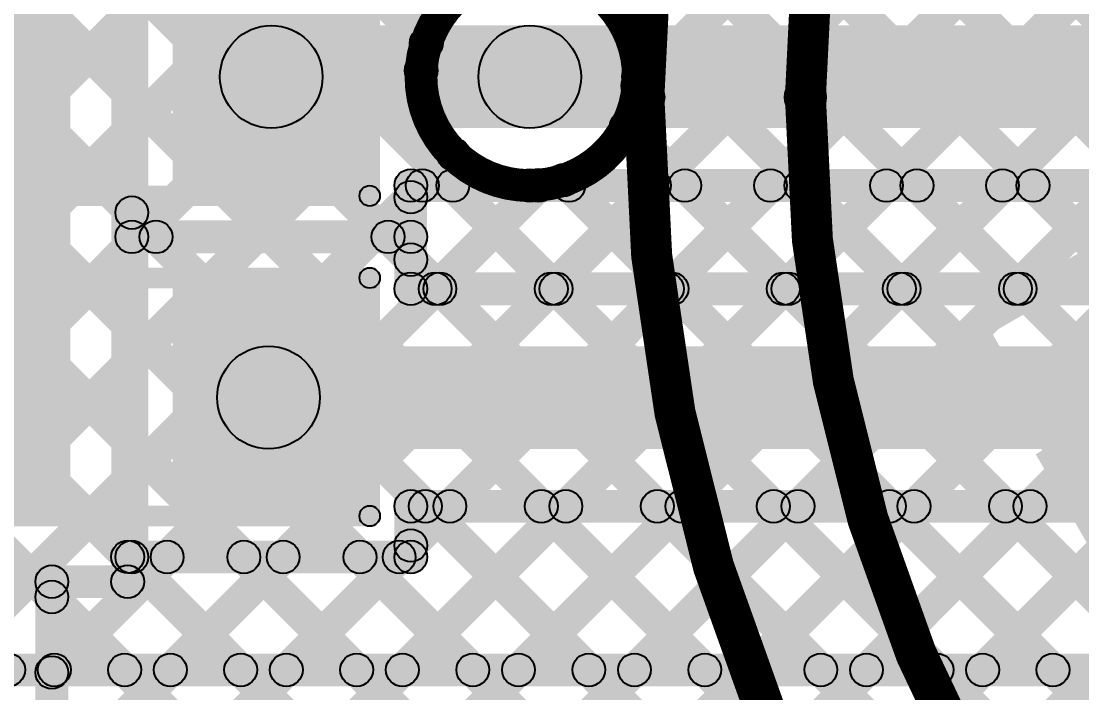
# Model space of a CAD drawing. Header units: millimetres. Extents: x 0 to 5.55, y 0 to 1.02.
# Drawn here: x 2.157 to 2.4156, y 0.3549 to 0.5185 of the extents above; entities that cross this region are included whole.
import ezdxf

# ---------------------------------------------------------------- set-up
doc = ezdxf.new("R2010")
doc.units = ezdxf.units.MM
doc.header["$MEASUREMENT"] = 0
for name, color, linetype in [('BottomLayer', 5, 'Continuous'), ('BottomOverlay', 54, 'Continuous'), ('BottomPaste', 16, 'Continuous'), ('BottomSolder', 6, 'Continuous'), ('TopLayer', 1, 'Continuous'), ('TopOverlay', 2, 'Continuous'), ('ViaHoleLayer', 16, 'Continuous')]:
    doc.layers.add(name, color=color, linetype=linetype)

# ---------------------------------------------------------------- blocks, each defined once
blk = doc.blocks.new('RES_0805_B_18')
at = {"layer": 'BottomLayer'}
for points in [[(-0.06, 0.025), (-0.02, 0.025), (-0.02, -0.025), (-0.06, -0.025)], [(0.02, 0.025), (0.06, 0.025), (0.06, -0.025), (0.02, -0.025)]]:
    blk.add_hatch(color=5, dxfattribs=at).paths.add_polyline_path(points)
at = {"layer": 'BottomOverlay'}
h = blk.add_hatch(color=54, dxfattribs=at)
edge = h.paths.add_edge_path()
edge.add_arc((-0.064, 0.029), 0.0025, 0, 360)
h = blk.add_hatch(color=54, dxfattribs=at)
edge = h.paths.add_edge_path()
edge.add_arc((-0.064, 0.029), 0.0025, 0, 360)
for points in [[(0.064, 0.0315), (0.064, 0.0265), (-0.064, 0.0265), (-0.064, 0.0315)], [(-0.0665, 0.029), (-0.0615, 0.029), (-0.0615, -0.029), (-0.0665, -0.029)], [(0.0615, 0.029), (0.0665, 0.029), (0.0665, -0.029), (0.0615, -0.029)], [(0.064, -0.0265), (0.064, -0.0315), (-0.064, -0.0315), (-0.064, -0.0265)]]:
    blk.add_hatch(color=54, dxfattribs=at).paths.add_polyline_path(points)
h = blk.add_hatch(color=54, dxfattribs=at)
edge = h.paths.add_edge_path()
edge.add_arc((0.064, 0.029), 0.0025, 0, 360)
h = blk.add_hatch(color=54, dxfattribs=at)
edge = h.paths.add_edge_path()
edge.add_arc((0.064, 0.029), 0.0025, 0, 360)
h = blk.add_hatch(color=54, dxfattribs=at)
edge = h.paths.add_edge_path()
edge.add_arc((-0.064, -0.029), 0.0025, 0, 360)
h = blk.add_hatch(color=54, dxfattribs=at)
edge = h.paths.add_edge_path()
edge.add_arc((-0.064, -0.029), 0.0025, 0, 360)
h = blk.add_hatch(color=54, dxfattribs=at)
edge = h.paths.add_edge_path()
edge.add_arc((0.064, -0.029), 0.0025, 0, 360)
h = blk.add_hatch(color=54, dxfattribs=at)
edge = h.paths.add_edge_path()
edge.add_arc((0.064, -0.029), 0.0025, 0, 360)
at = {"layer": 'BottomPaste'}
for points in [[(-0.06, 0.025), (-0.02, 0.025), (-0.02, -0.025), (-0.06, -0.025)], [(0.02, 0.025), (0.06, 0.025), (0.06, -0.025), (0.02, -0.025)]]:
    blk.add_hatch(color=16, dxfattribs=at).paths.add_polyline_path(points)
at = {"layer": 'BottomSolder'}
for points in [[(-0.064, 0.029), (-0.016, 0.029), (-0.016, -0.029), (-0.064, -0.029)], [(0.016, 0.029), (0.064, 0.029), (0.064, -0.029), (0.016, -0.029)]]:
    blk.add_hatch(color=6, dxfattribs=at).paths.add_polyline_path(points)
at = {"layer": 'BottomOverlay'}
for centre in [(-0.064, 0.029), (-0.064, 0.029), (0.064, 0.029), (0.064, 0.029), (-0.064, -0.029), (-0.064, -0.029), (0.064, -0.029), (0.064, -0.029)]:
    blk.add_circle(centre, 0.0025, dxfattribs=at)
blk = doc.blocks.new('RES_0805_B_20')
at = {"layer": 'BottomLayer'}
for points in [[(-0.06, 0.025), (-0.02, 0.025), (-0.02, -0.025), (-0.06, -0.025)], [(0.02, 0.025), (0.06, 0.025), (0.06, -0.025), (0.02, -0.025)]]:
    blk.add_hatch(color=5, dxfattribs=at).paths.add_polyline_path(points)
at = {"layer": 'BottomOverlay'}
h = blk.add_hatch(color=54, dxfattribs=at)
edge = h.paths.add_edge_path()
edge.add_arc((-0.064, 0.029), 0.0025, 0, 360)
h = blk.add_hatch(color=54, dxfattribs=at)
edge = h.paths.add_edge_path()
edge.add_arc((-0.064, 0.029), 0.0025, 0, 360)
for points in [[(0.064, 0.0315), (0.064, 0.0265), (-0.064, 0.0265), (-0.064, 0.0315)], [(-0.0665, 0.029), (-0.0615, 0.029), (-0.0615, -0.029), (-0.0665, -0.029)], [(0.0615, 0.029), (0.0665, 0.029), (0.0665, -0.029), (0.0615, -0.029)], [(0.064, -0.0265), (0.064, -0.0315), (-0.064, -0.0315), (-0.064, -0.0265)]]:
    blk.add_hatch(color=54, dxfattribs=at).paths.add_polyline_path(points)
h = blk.add_hatch(color=54, dxfattribs=at)
edge = h.paths.add_edge_path()
edge.add_arc((0.064, 0.029), 0.0025, 0, 360)
h = blk.add_hatch(color=54, dxfattribs=at)
edge = h.paths.add_edge_path()
edge.add_arc((0.064, 0.029), 0.0025, 0, 360)
h = blk.add_hatch(color=54, dxfattribs=at)
edge = h.paths.add_edge_path()
edge.add_arc((-0.064, -0.029), 0.0025, 0, 360)
h = blk.add_hatch(color=54, dxfattribs=at)
edge = h.paths.add_edge_path()
edge.add_arc((-0.064, -0.029), 0.0025, 0, 360)
h = blk.add_hatch(color=54, dxfattribs=at)
edge = h.paths.add_edge_path()
edge.add_arc((0.064, -0.029), 0.0025, 0, 360)
h = blk.add_hatch(color=54, dxfattribs=at)
edge = h.paths.add_edge_path()
edge.add_arc((0.064, -0.029), 0.0025, 0, 360)
at = {"layer": 'BottomPaste'}
for points in [[(-0.06, 0.025), (-0.02, 0.025), (-0.02, -0.025), (-0.06, -0.025)], [(0.02, 0.025), (0.06, 0.025), (0.06, -0.025), (0.02, -0.025)]]:
    blk.add_hatch(color=16, dxfattribs=at).paths.add_polyline_path(points)
at = {"layer": 'BottomSolder'}
for points in [[(-0.064, 0.029), (-0.016, 0.029), (-0.016, -0.029), (-0.064, -0.029)], [(0.016, 0.029), (0.064, 0.029), (0.064, -0.029), (0.016, -0.029)]]:
    blk.add_hatch(color=6, dxfattribs=at).paths.add_polyline_path(points)
at = {"layer": 'BottomOverlay'}
for centre in [(-0.064, 0.029), (-0.064, 0.029), (0.064, 0.029), (0.064, 0.029), (-0.064, -0.029), (-0.064, -0.029), (0.064, -0.029), (0.064, -0.029)]:
    blk.add_circle(centre, 0.0025, dxfattribs=at)

msp = doc.modelspace()

# ---------------------------------------------------------------- hatches: boundary and pattern name
at = {"layer": 'BottomLayer'}
for points in [[(2.28908, 0.45053), (2.28342, 0.45619), (2.54557, 0.71833), (2.55122, 0.71267)], [(2.31024, 0.49997), (2.30458, 0.50563), (2.51728, 0.71833), (2.52294, 0.71267)], [(2.31737, 0.45053), (2.31171, 0.45619), (2.57385, 0.71833), (2.57951, 0.71267)], [(2.34565, 0.45053), (2.33999, 0.45619), (2.60214, 0.71833), (2.60779, 0.71267)], [(2.37393, 0.45053), (2.36828, 0.45619), (2.63042, 0.71833), (2.63608, 0.71267)], [(2.40222, 0.45053), (2.39656, 0.45619), (2.6587, 0.71833), (2.66436, 0.71267)], [(2.187, 0.382), (2.179, 0.382), (2.179, 0.71), (2.187, 0.71)], [(2.112, 0.396), (2.169, 0.396), (2.169, 0.696), (2.112, 0.696)], [(2.29293, 0.64016), (2.29859, 0.64582), (2.48822, 0.45619), (2.48256, 0.45053)], [(2.26913, 0.63567), (2.27479, 0.64133), (2.45993, 0.45619), (2.45428, 0.45053)], [(2.30365, 0.57287), (2.3093, 0.57853), (2.43165, 0.45619), (2.42599, 0.45053)], [(2.29116, 0.55707), (2.29682, 0.56273), (2.40336, 0.45619), (2.39771, 0.45053)], [(2.26628, 0.55367), (2.27194, 0.55933), (2.37508, 0.45619), (2.36942, 0.45053)], [(2.188, 0.466), (2.18, 0.466), (2.18, 0.544), (2.188, 0.544)], [(2.218, 0.4925), (2.218, 0.5175), (2.281, 0.5175), (2.281, 0.4925)], [(2.3017, 0.48997), (2.30735, 0.49563), (2.3468, 0.45619), (2.34114, 0.45053)], [(2.25483, 0.47285), (2.24917, 0.4785), (2.252, 0.48133), (2.25765, 0.47567)], [(2.252, 0.4745), (2.252, 0.4825), (2.281, 0.4825), (2.281, 0.4745)], [(2.2608, 0.45053), (2.25514, 0.45619), (2.28037, 0.48142), (2.28603, 0.47576)], [(2.25943, 0.47567), (2.26508, 0.48133), (2.29023, 0.45619), (2.28457, 0.45053)], [(2.2864, 0.47698), (2.29206, 0.48264), (2.31851, 0.45619), (2.31285, 0.45053)], [(2.256, 0.466), (2.248, 0.466), (2.248, 0.4785), (2.256, 0.4785)], [(2.18117, 0.46907), (2.18683, 0.47473), (2.19273, 0.46883), (2.18707, 0.46317)], [(2.184, 0.462), (2.184, 0.47), (2.252, 0.47), (2.252, 0.462)], [(2.184, 0.462), (2.184, 0.47), (2.252, 0.47), (2.252, 0.462)], [(2.24364, 0.46317), (2.2493, 0.46883), (2.25483, 0.4633), (2.24917, 0.45764)], [(2.188, 0.388), (2.18, 0.388), (2.18, 0.466), (2.188, 0.466)], [(2.256, 0.45336), (2.248, 0.45336), (2.248, 0.466), (2.256, 0.466)], [(2.24917, 0.45764), (2.25483, 0.4633), (2.26194, 0.45619), (2.25629, 0.45053)], [(2.252, 0.44936), (2.252, 0.45736), (2.84388, 0.45736), (2.84388, 0.44936)], [(2.21734, 0.41436), (2.21734, 0.43936), (2.85486, 0.43936), (2.85486, 0.41436)], [(2.252, 0.39636), (2.252, 0.40436), (2.85486, 0.40436), (2.85486, 0.39636)], [(2.01858, 0.0386), (2.01292, 0.04426), (2.37185, 0.40319), (2.3775, 0.39753)], [(2.04686, 0.0386), (2.0412, 0.04426), (2.40013, 0.40319), (2.40579, 0.39753)], [(2.07515, 0.0386), (2.06949, 0.04426), (2.42841, 0.40319), (2.43407, 0.39753)], [(2.10343, 0.0386), (2.09777, 0.04426), (2.4567, 0.40319), (2.46236, 0.39753)], [(2.164, 0.21231), (2.15834, 0.21796), (2.34356, 0.40319), (2.34922, 0.39753)], [(2.16733, 0.27221), (2.16167, 0.27786), (2.28699, 0.40319), (2.29265, 0.39753)], [(2.16733, 0.24392), (2.16167, 0.24958), (2.31528, 0.40319), (2.32093, 0.39753)], [(2.25483, 0.38799), (2.24917, 0.39365), (2.25871, 0.40319), (2.26437, 0.39753)], [(2.25272, 0.39753), (2.25837, 0.40319), (2.6173, 0.04426), (2.61164, 0.0386)], [(2.281, 0.39753), (2.28666, 0.40319), (2.64558, 0.04426), (2.63993, 0.0386)], [(2.30929, 0.39753), (2.31494, 0.40319), (2.67387, 0.04426), (2.66821, 0.0386)], [(2.33757, 0.39753), (2.34323, 0.40319), (2.70215, 0.04426), (2.6965, 0.0386)], [(2.36585, 0.39753), (2.37151, 0.40319), (2.73044, 0.04426), (2.72478, 0.0386)], [(2.39414, 0.39753), (2.3998, 0.40319), (2.75872, 0.04426), (2.75306, 0.0386)], [(2.256, 0.388), (2.248, 0.388), (2.248, 0.40036), (2.256, 0.40036)], [(2.25201, 0.38517), (2.24635, 0.39083), (2.24917, 0.39365), (2.25483, 0.38799)], [(2.16733, 0.32878), (2.16167, 0.33443), (2.21807, 0.39083), (2.22372, 0.38517)], [(2.16733, 0.30049), (2.16167, 0.30615), (2.24635, 0.39083), (2.25201, 0.38517)], [(2.16733, 0.35706), (2.16167, 0.36272), (2.18978, 0.39083), (2.19544, 0.38517)], [(2.18017, 0.38522), (2.18583, 0.39088), (2.41547, 0.16124), (2.40981, 0.15558)], [(2.184, 0.384), (2.184, 0.392), (2.252, 0.392), (2.252, 0.384)], [(2.20851, 0.38517), (2.21416, 0.39083), (2.43613, 0.16886), (2.43047, 0.16321)], [(2.23679, 0.38517), (2.24245, 0.39083), (2.47149, 0.16179), (2.46583, 0.15613)], [(2.1645, 0.378), (2.1645, 0.386), (2.183, 0.386), (2.183, 0.378)], [(2.1685, 0.228), (2.1605, 0.228), (2.1605, 0.382), (2.1685, 0.382)], [(2.16167, 0.37544), (2.16733, 0.38109), (2.40074, 0.14769), (2.39508, 0.14203)]]:
    msp.add_hatch(color=5, dxfattribs=at).paths.add_polyline_path(points)
h = msp.add_hatch(color=5, dxfattribs=at)
edge = h.paths.add_edge_path()
edge.add_arc((2.218, 0.505), 0.0125, 0, 360)
h = msp.add_hatch(color=5, dxfattribs=at)
edge = h.paths.add_edge_path()
edge.add_arc((2.281, 0.505), 0.0125, 0, 360)
h = msp.add_hatch(color=5, dxfattribs=at)
edge = h.paths.add_edge_path()
edge.add_arc((2.281, 0.505), 0.01181, 0, 360)
h = msp.add_hatch(color=5, dxfattribs=at)
edge = h.paths.add_edge_path()
edge.add_arc((2.30741, 0.5028), 0.004, 0, 360)
h = msp.add_hatch(color=5, dxfattribs=at)
edge = h.paths.add_edge_path()
edge.add_arc((2.3075, 0.505), 0.004, 0, 360)
h = msp.add_hatch(color=5, dxfattribs=at)
edge = h.paths.add_edge_path()
edge.add_arc((2.3075, 0.505), 0.004, 0, 360)
h = msp.add_hatch(color=5, dxfattribs=at)
edge = h.paths.add_edge_path()
edge.add_arc((2.30452, 0.4928), 0.004, 0, 360)
h = msp.add_hatch(color=5, dxfattribs=at)
edge = h.paths.add_edge_path()
edge.add_arc((2.28923, 0.47981), 0.004, 0, 360)
h = msp.add_hatch(color=5, dxfattribs=at)
edge = h.paths.add_edge_path()
edge.add_arc((2.252, 0.4785), 0.004, 0, 360)
h = msp.add_hatch(color=5, dxfattribs=at)
edge = h.paths.add_edge_path()
edge.add_arc((2.252, 0.4785), 0.004, 0, 360)
h = msp.add_hatch(color=5, dxfattribs=at)
edge = h.paths.add_edge_path()
edge.add_arc((2.25483, 0.4785), 0.004, 0, 360)
h = msp.add_hatch(color=5, dxfattribs=at)
edge = h.paths.add_edge_path()
edge.add_arc((2.26226, 0.4785), 0.004, 0, 360)
h = msp.add_hatch(color=5, dxfattribs=at)
edge = h.paths.add_edge_path()
edge.add_arc((2.281, 0.4785), 0.004, 0, 360)
h = msp.add_hatch(color=5, dxfattribs=at)
edge = h.paths.add_edge_path()
edge.add_arc((2.281, 0.4785), 0.004, 0, 360)
h = msp.add_hatch(color=5, dxfattribs=at)
edge = h.paths.add_edge_path()
edge.add_arc((2.2832, 0.47859), 0.004, 0, 360)
h = msp.add_hatch(color=5, dxfattribs=at)
edge = h.paths.add_edge_path()
edge.add_arc((2.252, 0.47567), 0.004, 0, 360)
h = msp.add_hatch(color=5, dxfattribs=at)
edge = h.paths.add_edge_path()
edge.add_arc((2.184, 0.4719), 0.004, 0, 360)
h = msp.add_hatch(color=5, dxfattribs=at)
edge = h.paths.add_edge_path()
edge.add_arc((2.184, 0.466), 0.004, 0, 360)
h = msp.add_hatch(color=5, dxfattribs=at)
edge = h.paths.add_edge_path()
edge.add_arc((2.184, 0.466), 0.004, 0, 360)
h = msp.add_hatch(color=5, dxfattribs=at)
edge = h.paths.add_edge_path()
edge.add_arc((2.184, 0.466), 0.004, 0, 360)
h = msp.add_hatch(color=5, dxfattribs=at)
edge = h.paths.add_edge_path()
edge.add_arc((2.184, 0.466), 0.004, 0, 360)
h = msp.add_hatch(color=5, dxfattribs=at)
edge = h.paths.add_edge_path()
edge.add_arc((2.1899, 0.466), 0.004, 0, 360)
h = msp.add_hatch(color=5, dxfattribs=at)
edge = h.paths.add_edge_path()
edge.add_arc((2.24647, 0.466), 0.004, 0, 360)
h = msp.add_hatch(color=5, dxfattribs=at)
edge = h.paths.add_edge_path()
edge.add_arc((2.252, 0.466), 0.004, 0, 360)
h = msp.add_hatch(color=5, dxfattribs=at)
edge = h.paths.add_edge_path()
edge.add_arc((2.252, 0.466), 0.004, 0, 360)
h = msp.add_hatch(color=5, dxfattribs=at)
edge = h.paths.add_edge_path()
edge.add_arc((2.252, 0.466), 0.004, 0, 360)
h = msp.add_hatch(color=5, dxfattribs=at)
edge = h.paths.add_edge_path()
edge.add_arc((2.252, 0.466), 0.004, 0, 360)
h = msp.add_hatch(color=5, dxfattribs=at)
edge = h.paths.add_edge_path()
edge.add_arc((2.252, 0.46047), 0.004, 0, 360)
h = msp.add_hatch(color=5, dxfattribs=at)
edge = h.paths.add_edge_path()
edge.add_arc((2.252, 0.46047), 0.004, 0, 360)
h = msp.add_hatch(color=5, dxfattribs=at)
edge = h.paths.add_edge_path()
edge.add_arc((2.252, 0.45336), 0.004, 0, 360)
h = msp.add_hatch(color=5, dxfattribs=at)
edge = h.paths.add_edge_path()
edge.add_arc((2.252, 0.45336), 0.004, 0, 360)
h = msp.add_hatch(color=5, dxfattribs=at)
edge = h.paths.add_edge_path()
edge.add_arc((2.25797, 0.45336), 0.004, 0, 360)
h = msp.add_hatch(color=5, dxfattribs=at)
edge = h.paths.add_edge_path()
edge.add_arc((2.25911, 0.45336), 0.004, 0, 360)
h = msp.add_hatch(color=5, dxfattribs=at)
edge = h.paths.add_edge_path()
edge.add_arc((2.28625, 0.45336), 0.004, 0, 360)
h = msp.add_hatch(color=5, dxfattribs=at)
edge = h.paths.add_edge_path()
edge.add_arc((2.2874, 0.45336), 0.004, 0, 360)
h = msp.add_hatch(color=5, dxfattribs=at)
edge = h.paths.add_edge_path()
edge.add_arc((2.31454, 0.45336), 0.004, 0, 360)
h = msp.add_hatch(color=5, dxfattribs=at)
edge = h.paths.add_edge_path()
edge.add_arc((2.31568, 0.45336), 0.004, 0, 360)
h = msp.add_hatch(color=5, dxfattribs=at)
edge = h.paths.add_edge_path()
edge.add_arc((2.34282, 0.45336), 0.004, 0, 360)
h = msp.add_hatch(color=5, dxfattribs=at)
edge = h.paths.add_edge_path()
edge.add_arc((2.34397, 0.45336), 0.004, 0, 360)
h = msp.add_hatch(color=5, dxfattribs=at)
edge = h.paths.add_edge_path()
edge.add_arc((2.37111, 0.45336), 0.004, 0, 360)
h = msp.add_hatch(color=5, dxfattribs=at)
edge = h.paths.add_edge_path()
edge.add_arc((2.37225, 0.45336), 0.004, 0, 360)
h = msp.add_hatch(color=5, dxfattribs=at)
edge = h.paths.add_edge_path()
edge.add_arc((2.39939, 0.45336), 0.004, 0, 360)
h = msp.add_hatch(color=5, dxfattribs=at)
edge = h.paths.add_edge_path()
edge.add_arc((2.40054, 0.45336), 0.004, 0, 360)
h = msp.add_hatch(color=5, dxfattribs=at)
edge = h.paths.add_edge_path()
edge.add_arc((2.21734, 0.42686), 0.0125, 0, 360)
h = msp.add_hatch(color=5, dxfattribs=at)
edge = h.paths.add_edge_path()
edge.add_arc((2.252, 0.40036), 0.004, 0, 360)
h = msp.add_hatch(color=5, dxfattribs=at)
edge = h.paths.add_edge_path()
edge.add_arc((2.252, 0.40036), 0.004, 0, 360)
h = msp.add_hatch(color=5, dxfattribs=at)
edge = h.paths.add_edge_path()
edge.add_arc((2.25555, 0.40036), 0.004, 0, 360)
h = msp.add_hatch(color=5, dxfattribs=at)
edge = h.paths.add_edge_path()
edge.add_arc((2.26154, 0.40036), 0.004, 0, 360)
h = msp.add_hatch(color=5, dxfattribs=at)
edge = h.paths.add_edge_path()
edge.add_arc((2.28383, 0.40036), 0.004, 0, 360)
h = msp.add_hatch(color=5, dxfattribs=at)
edge = h.paths.add_edge_path()
edge.add_arc((2.28982, 0.40036), 0.004, 0, 360)
h = msp.add_hatch(color=5, dxfattribs=at)
edge = h.paths.add_edge_path()
edge.add_arc((2.31211, 0.40036), 0.004, 0, 360)
h = msp.add_hatch(color=5, dxfattribs=at)
edge = h.paths.add_edge_path()
edge.add_arc((2.31811, 0.40036), 0.004, 0, 360)
h = msp.add_hatch(color=5, dxfattribs=at)
edge = h.paths.add_edge_path()
edge.add_arc((2.3404, 0.40036), 0.004, 0, 360)
h = msp.add_hatch(color=5, dxfattribs=at)
edge = h.paths.add_edge_path()
edge.add_arc((2.34639, 0.40036), 0.004, 0, 360)
h = msp.add_hatch(color=5, dxfattribs=at)
edge = h.paths.add_edge_path()
edge.add_arc((2.36868, 0.40036), 0.004, 0, 360)
h = msp.add_hatch(color=5, dxfattribs=at)
edge = h.paths.add_edge_path()
edge.add_arc((2.37467, 0.40036), 0.004, 0, 360)
h = msp.add_hatch(color=5, dxfattribs=at)
edge = h.paths.add_edge_path()
edge.add_arc((2.39697, 0.40036), 0.004, 0, 360)
h = msp.add_hatch(color=5, dxfattribs=at)
edge = h.paths.add_edge_path()
edge.add_arc((2.40296, 0.40036), 0.004, 0, 360)
h = msp.add_hatch(color=5, dxfattribs=at)
edge = h.paths.add_edge_path()
edge.add_arc((2.252, 0.39082), 0.004, 0, 360)
h = msp.add_hatch(color=5, dxfattribs=at)
edge = h.paths.add_edge_path()
edge.add_arc((2.252, 0.39082), 0.004, 0, 360)
h = msp.add_hatch(color=5, dxfattribs=at)
edge = h.paths.add_edge_path()
edge.add_arc((2.183, 0.38805), 0.004, 0, 360)
h = msp.add_hatch(color=5, dxfattribs=at)
edge = h.paths.add_edge_path()
edge.add_arc((2.184, 0.388), 0.004, 0, 360)
h = msp.add_hatch(color=5, dxfattribs=at)
edge = h.paths.add_edge_path()
edge.add_arc((2.184, 0.388), 0.004, 0, 360)
h = msp.add_hatch(color=5, dxfattribs=at)
edge = h.paths.add_edge_path()
edge.add_arc((2.19261, 0.388), 0.004, 0, 360)
h = msp.add_hatch(color=5, dxfattribs=at)
edge = h.paths.add_edge_path()
edge.add_arc((2.21133, 0.388), 0.004, 0, 360)
h = msp.add_hatch(color=5, dxfattribs=at)
edge = h.paths.add_edge_path()
edge.add_arc((2.2209, 0.388), 0.004, 0, 360)
h = msp.add_hatch(color=5, dxfattribs=at)
edge = h.paths.add_edge_path()
edge.add_arc((2.23962, 0.388), 0.004, 0, 360)
h = msp.add_hatch(color=5, dxfattribs=at)
edge = h.paths.add_edge_path()
edge.add_arc((2.24918, 0.388), 0.004, 0, 360)
h = msp.add_hatch(color=5, dxfattribs=at)
edge = h.paths.add_edge_path()
edge.add_arc((2.24918, 0.388), 0.004, 0, 360)
h = msp.add_hatch(color=5, dxfattribs=at)
edge = h.paths.add_edge_path()
edge.add_arc((2.252, 0.388), 0.004, 0, 360)
h = msp.add_hatch(color=5, dxfattribs=at)
edge = h.paths.add_edge_path()
edge.add_arc((2.252, 0.388), 0.004, 0, 360)
h = msp.add_hatch(color=5, dxfattribs=at)
edge = h.paths.add_edge_path()
edge.add_arc((2.1645, 0.382), 0.004, 0, 360)
h = msp.add_hatch(color=5, dxfattribs=at)
edge = h.paths.add_edge_path()
edge.add_arc((2.1645, 0.382), 0.004, 0, 360)
h = msp.add_hatch(color=5, dxfattribs=at)
edge = h.paths.add_edge_path()
edge.add_arc((2.183, 0.382), 0.004, 0, 360)
h = msp.add_hatch(color=5, dxfattribs=at)
edge = h.paths.add_edge_path()
edge.add_arc((2.183, 0.382), 0.004, 0, 360)
h = msp.add_hatch(color=5, dxfattribs=at)
edge = h.paths.add_edge_path()
edge.add_arc((2.1645, 0.37827), 0.004, 0, 360)
h = msp.add_hatch(color=5, dxfattribs=at)
edge = h.paths.add_edge_path()
edge.add_arc((2.1645, 0.35989), 0.004, 0, 360)
at = {"layer": 'TopLayer'}
for points in [[(1.73544, 0.80167), (1.74109, 0.80733), (2.18509, 0.36333), (2.17944, 0.35767)], [(1.76372, 0.80167), (1.76938, 0.80733), (2.21338, 0.36333), (2.20772, 0.35767)], [(1.79201, 0.80167), (1.79766, 0.80733), (2.24166, 0.36333), (2.23601, 0.35767)], [(1.82029, 0.80167), (1.82595, 0.80733), (2.26995, 0.36333), (2.26429, 0.35767)], [(1.84857, 0.80167), (1.85423, 0.80733), (2.29823, 0.36333), (2.29257, 0.35767)], [(1.87686, 0.80167), (1.88252, 0.80733), (2.32652, 0.36333), (2.32086, 0.35767)], [(1.90514, 0.80167), (1.9108, 0.80733), (2.3548, 0.36333), (2.34914, 0.35767)], [(1.93343, 0.80167), (1.93908, 0.80733), (2.38308, 0.36333), (2.37743, 0.35767)], [(1.96171, 0.80167), (1.96737, 0.80733), (2.25864, 0.51606), (2.25298, 0.5104)], [(1.99823, 0.35767), (1.99258, 0.36333), (2.27144, 0.6422), (2.2771, 0.63654)], [(2.02652, 0.35767), (2.02086, 0.36333), (2.25383, 0.59629), (2.25948, 0.59064)], [(2.0548, 0.35767), (2.04915, 0.36333), (2.25646, 0.57064), (2.26211, 0.56498)], [(2.08309, 0.35767), (2.07743, 0.36333), (2.27031, 0.55621), (2.27597, 0.55055)], [(2.281, 0.4925), (2.281, 0.5175), (2.46065, 0.5175), (2.46065, 0.4925)], [(2.11137, 0.35767), (2.10571, 0.36333), (2.25171, 0.50933), (2.25737, 0.50367)], [(2.13965, 0.35767), (2.134, 0.36333), (2.2596, 0.48893), (2.26525, 0.48327)], [(2.16794, 0.35767), (2.16228, 0.36333), (2.28028, 0.48133), (2.28594, 0.47567)], [(2.19622, 0.35767), (2.19057, 0.36333), (2.30857, 0.48133), (2.31422, 0.47567)], [(2.22451, 0.35767), (2.21885, 0.36333), (2.33685, 0.48133), (2.34251, 0.47567)], [(2.25279, 0.35767), (2.24714, 0.36333), (2.36514, 0.48133), (2.37079, 0.47567)], [(2.28108, 0.35767), (2.27542, 0.36333), (2.39342, 0.48133), (2.39908, 0.47567)], [(2.281, 0.4745), (2.281, 0.4825), (2.43713, 0.4825), (2.43713, 0.4745)], [(2.28771, 0.47567), (2.29337, 0.48133), (2.41137, 0.36333), (2.40571, 0.35767)], [(2.30936, 0.35767), (2.3037, 0.36333), (2.4217, 0.48133), (2.42736, 0.47567)], [(2.316, 0.47567), (2.32165, 0.48133), (2.43965, 0.36333), (2.434, 0.35767)], [(2.34428, 0.47567), (2.34994, 0.48133), (2.46794, 0.36333), (2.46228, 0.35767)], [(2.37256, 0.47567), (2.37822, 0.48133), (2.49622, 0.36333), (2.49056, 0.35767)], [(2.40085, 0.47567), (2.40651, 0.48133), (2.48565, 0.40219), (2.47999, 0.39653)], [(2.33765, 0.35767), (2.33199, 0.36333), (2.44004, 0.47138), (2.4457, 0.46572)], [(2.36593, 0.35767), (2.36027, 0.36333), (2.45039, 0.45345), (2.45605, 0.44779)], [(2.39421, 0.35767), (2.38856, 0.36333), (2.46075, 0.43552), (2.4664, 0.42986)], [(1.74498, 0.3565), (1.74498, 0.3645), (2.50525, 0.3645), (2.50525, 0.3565)]]:
    msp.add_hatch(color=1, dxfattribs=at).paths.add_polyline_path(points)
h = msp.add_hatch(color=1, dxfattribs=at)
edge = h.paths.add_edge_path()
edge.add_arc((2.25581, 0.51323), 0.004, 0, 360)
h = msp.add_hatch(color=1, dxfattribs=at)
edge = h.paths.add_edge_path()
edge.add_arc((2.281, 0.505), 0.0125, 0, 360)
h = msp.add_hatch(color=1, dxfattribs=at)
edge = h.paths.add_edge_path()
edge.add_arc((2.281, 0.505), 0.01181, 0, 360)
h = msp.add_hatch(color=1, dxfattribs=at)
edge = h.paths.add_edge_path()
edge.add_arc((2.25454, 0.5065), 0.004, 0, 360)
h = msp.add_hatch(color=1, dxfattribs=at)
edge = h.paths.add_edge_path()
edge.add_arc((2.26243, 0.4861), 0.004, 0, 360)
h = msp.add_hatch(color=1, dxfattribs=at)
edge = h.paths.add_edge_path()
edge.add_arc((2.281, 0.4785), 0.004, 0, 360)
h = msp.add_hatch(color=1, dxfattribs=at)
edge = h.paths.add_edge_path()
edge.add_arc((2.281, 0.4785), 0.004, 0, 360)
h = msp.add_hatch(color=1, dxfattribs=at)
edge = h.paths.add_edge_path()
edge.add_arc((2.28311, 0.4785), 0.004, 0, 360)
h = msp.add_hatch(color=1, dxfattribs=at)
edge = h.paths.add_edge_path()
edge.add_arc((2.29054, 0.4785), 0.004, 0, 360)
h = msp.add_hatch(color=1, dxfattribs=at)
edge = h.paths.add_edge_path()
edge.add_arc((2.3114, 0.4785), 0.004, 0, 360)
h = msp.add_hatch(color=1, dxfattribs=at)
edge = h.paths.add_edge_path()
edge.add_arc((2.31882, 0.4785), 0.004, 0, 360)
h = msp.add_hatch(color=1, dxfattribs=at)
edge = h.paths.add_edge_path()
edge.add_arc((2.33968, 0.4785), 0.004, 0, 360)
h = msp.add_hatch(color=1, dxfattribs=at)
edge = h.paths.add_edge_path()
edge.add_arc((2.34711, 0.4785), 0.004, 0, 360)
h = msp.add_hatch(color=1, dxfattribs=at)
edge = h.paths.add_edge_path()
edge.add_arc((2.36796, 0.4785), 0.004, 0, 360)
h = msp.add_hatch(color=1, dxfattribs=at)
edge = h.paths.add_edge_path()
edge.add_arc((2.37539, 0.4785), 0.004, 0, 360)
h = msp.add_hatch(color=1, dxfattribs=at)
edge = h.paths.add_edge_path()
edge.add_arc((2.39625, 0.4785), 0.004, 0, 360)
h = msp.add_hatch(color=1, dxfattribs=at)
edge = h.paths.add_edge_path()
edge.add_arc((2.40368, 0.4785), 0.004, 0, 360)
h = msp.add_hatch(color=1, dxfattribs=at)
edge = h.paths.add_edge_path()
edge.add_arc((2.15398, 0.3605), 0.004, 0, 360)
h = msp.add_hatch(color=1, dxfattribs=at)
edge = h.paths.add_edge_path()
edge.add_arc((2.16511, 0.3605), 0.004, 0, 360)
h = msp.add_hatch(color=1, dxfattribs=at)
edge = h.paths.add_edge_path()
edge.add_arc((2.18227, 0.3605), 0.004, 0, 360)
h = msp.add_hatch(color=1, dxfattribs=at)
edge = h.paths.add_edge_path()
edge.add_arc((2.1934, 0.3605), 0.004, 0, 360)
h = msp.add_hatch(color=1, dxfattribs=at)
edge = h.paths.add_edge_path()
edge.add_arc((2.21055, 0.3605), 0.004, 0, 360)
h = msp.add_hatch(color=1, dxfattribs=at)
edge = h.paths.add_edge_path()
edge.add_arc((2.22168, 0.3605), 0.004, 0, 360)
h = msp.add_hatch(color=1, dxfattribs=at)
edge = h.paths.add_edge_path()
edge.add_arc((2.23883, 0.3605), 0.004, 0, 360)
h = msp.add_hatch(color=1, dxfattribs=at)
edge = h.paths.add_edge_path()
edge.add_arc((2.24996, 0.3605), 0.004, 0, 360)
h = msp.add_hatch(color=1, dxfattribs=at)
edge = h.paths.add_edge_path()
edge.add_arc((2.26712, 0.3605), 0.004, 0, 360)
h = msp.add_hatch(color=1, dxfattribs=at)
edge = h.paths.add_edge_path()
edge.add_arc((2.27825, 0.3605), 0.004, 0, 360)
h = msp.add_hatch(color=1, dxfattribs=at)
edge = h.paths.add_edge_path()
edge.add_arc((2.2954, 0.3605), 0.004, 0, 360)
h = msp.add_hatch(color=1, dxfattribs=at)
edge = h.paths.add_edge_path()
edge.add_arc((2.30653, 0.3605), 0.004, 0, 360)
h = msp.add_hatch(color=1, dxfattribs=at)
edge = h.paths.add_edge_path()
edge.add_arc((2.32369, 0.3605), 0.004, 0, 360)
h = msp.add_hatch(color=1, dxfattribs=at)
edge = h.paths.add_edge_path()
edge.add_arc((2.33482, 0.3605), 0.004, 0, 360)
h = msp.add_hatch(color=1, dxfattribs=at)
edge = h.paths.add_edge_path()
edge.add_arc((2.35197, 0.3605), 0.004, 0, 360)
h = msp.add_hatch(color=1, dxfattribs=at)
edge = h.paths.add_edge_path()
edge.add_arc((2.3631, 0.3605), 0.004, 0, 360)
h = msp.add_hatch(color=1, dxfattribs=at)
edge = h.paths.add_edge_path()
edge.add_arc((2.38026, 0.3605), 0.004, 0, 360)
h = msp.add_hatch(color=1, dxfattribs=at)
edge = h.paths.add_edge_path()
edge.add_arc((2.39139, 0.3605), 0.004, 0, 360)
h = msp.add_hatch(color=1, dxfattribs=at)
edge = h.paths.add_edge_path()
edge.add_arc((2.40854, 0.3605), 0.004, 0, 360)
at = {"layer": 'TopOverlay'}
h = msp.add_hatch(color=2, dxfattribs=at)
edge = h.paths.add_edge_path()
edge.add_arc((2.30883, 0.50003), 0.005, 0, 360)
h = msp.add_hatch(color=2, dxfattribs=at)
edge = h.paths.add_edge_path()
edge.add_arc((2.3482, 0.50003), 0.005, 0, 360)
at = {"layer": 'ViaHoleLayer'}
h = msp.add_hatch(color=16, dxfattribs=at)
edge = h.paths.add_edge_path()
edge.add_arc((2.281, 0.505), 0.00591, 0, 360)

# ---------------------------------------------------------------- linework, layer by layer
at = {"layer": 'BottomLayer', "const_width": 0.008}
for points in [[(2.281, 0.5315, -0.414214), (2.3075, 0.505)], [(2.3075, 0.505, -0.414214), (2.281, 0.4785)]]:
    msp.add_lwpolyline(points, format="xyb", dxfattribs=at)
at = {"layer": 'BottomLayer'}
for centre, radius in [((2.218, 0.505), 0.0125), ((2.281, 0.505), 0.0125), ((2.30741, 0.5028), 0.004), ((2.3075, 0.505), 0.004), ((2.3075, 0.505), 0.004), ((2.30452, 0.4928), 0.004), ((2.28923, 0.47981), 0.004), ((2.252, 0.4785), 0.004), ((2.252, 0.4785), 0.004), ((2.25483, 0.4785), 0.004), ((2.26226, 0.4785), 0.004), ((2.281, 0.4785), 0.004), ((2.281, 0.4785), 0.004), ((2.2832, 0.47859), 0.004), ((2.252, 0.47567), 0.004), ((2.184, 0.4719), 0.004), ((2.184, 0.466), 0.004), ((2.184, 0.466), 0.004), ((2.184, 0.466), 0.004), ((2.184, 0.466), 0.004), ((2.1899, 0.466), 0.004), ((2.24647, 0.466), 0.004), ((2.252, 0.466), 0.004), ((2.252, 0.466), 0.004), ((2.252, 0.466), 0.004), ((2.252, 0.466), 0.004), ((2.252, 0.46047), 0.004), ((2.252, 0.46047), 0.004), ((2.252, 0.45336), 0.004), ((2.252, 0.45336), 0.004), ((2.25797, 0.45336), 0.004), ((2.25911, 0.45336), 0.004), ((2.28625, 0.45336), 0.004), ((2.2874, 0.45336), 0.004), ((2.31454, 0.45336), 0.004), ((2.31568, 0.45336), 0.004), ((2.34282, 0.45336), 0.004), ((2.34397, 0.45336), 0.004), ((2.37111, 0.45336), 0.004), ((2.37225, 0.45336), 0.004), ((2.39939, 0.45336), 0.004), ((2.40054, 0.45336), 0.004), ((2.21734, 0.42686), 0.0125), ((2.252, 0.40036), 0.004), ((2.252, 0.40036), 0.004), ((2.25555, 0.40036), 0.004), ((2.26154, 0.40036), 0.004), ((2.28383, 0.40036), 0.004), ((2.28982, 0.40036), 0.004), ((2.31211, 0.40036), 0.004), ((2.31811, 0.40036), 0.004), ((2.3404, 0.40036), 0.004), ((2.34639, 0.40036), 0.004), ((2.36868, 0.40036), 0.004), ((2.37467, 0.40036), 0.004), ((2.39697, 0.40036), 0.004), ((2.40296, 0.40036), 0.004), ((2.252, 0.39082), 0.004), ((2.252, 0.39082), 0.004), ((2.183, 0.38805), 0.004), ((2.184, 0.388), 0.004), ((2.184, 0.388), 0.004), ((2.19261, 0.388), 0.004), ((2.21133, 0.388), 0.004), ((2.2209, 0.388), 0.004), ((2.23962, 0.388), 0.004), ((2.24918, 0.388), 0.004), ((2.24918, 0.388), 0.004), ((2.252, 0.388), 0.004), ((2.252, 0.388), 0.004), ((2.1645, 0.382), 0.004), ((2.1645, 0.382), 0.004), ((2.183, 0.382), 0.004), ((2.183, 0.382), 0.004), ((2.1645, 0.37827), 0.004), ((2.1645, 0.35989), 0.004)]:
    msp.add_circle(centre, radius, dxfattribs=at)
at = {"layer": 'TopLayer', "const_width": 0.008}
msp.add_lwpolyline([(2.281, 0.4785, -1), (2.281, 0.5315)], format="xyb", dxfattribs=at)
at = {"layer": 'TopLayer'}
for centre, radius in [((2.25581, 0.51323), 0.004), ((2.281, 0.505), 0.0125), ((2.25454, 0.5065), 0.004), ((2.26243, 0.4861), 0.004), ((2.281, 0.4785), 0.004), ((2.281, 0.4785), 0.004), ((2.28311, 0.4785), 0.004), ((2.29054, 0.4785), 0.004), ((2.3114, 0.4785), 0.004), ((2.31882, 0.4785), 0.004), ((2.33968, 0.4785), 0.004), ((2.34711, 0.4785), 0.004), ((2.36796, 0.4785), 0.004), ((2.37539, 0.4785), 0.004), ((2.39625, 0.4785), 0.004), ((2.40368, 0.4785), 0.004), ((2.15398, 0.3605), 0.004), ((2.16511, 0.3605), 0.004), ((2.18227, 0.3605), 0.004), ((2.1934, 0.3605), 0.004), ((2.21055, 0.3605), 0.004), ((2.22168, 0.3605), 0.004), ((2.23883, 0.3605), 0.004), ((2.24996, 0.3605), 0.004), ((2.26712, 0.3605), 0.004), ((2.27825, 0.3605), 0.004), ((2.2954, 0.3605), 0.004), ((2.30653, 0.3605), 0.004), ((2.32369, 0.3605), 0.004), ((2.33482, 0.3605), 0.004), ((2.35197, 0.3605), 0.004), ((2.3631, 0.3605), 0.004), ((2.38026, 0.3605), 0.004), ((2.39139, 0.3605), 0.004), ((2.40854, 0.3605), 0.004)]:
    msp.add_circle(centre, radius, dxfattribs=at)
at = {"layer": 'TopOverlay', "const_width": 0.01}
for points in [[(3.09624, 0.50003, 1), (2.30883, 0.50003, 1)], [(3.05687, 0.50003, 1), (2.3482, 0.50003, 1)]]:
    msp.add_lwpolyline(points, format="xyb", close=True, dxfattribs=at)
at = {"layer": 'TopOverlay'}
for centre in [(2.30883, 0.50003), (2.3482, 0.50003)]:
    msp.add_circle(centre, 0.005, dxfattribs=at)

# ---------------------------------------------------------------- block references
at = {"rotation": 180}
for name, p in [('RES_0805_B_18', (2.178, 0.505)), ('RES_0805_B_20', (2.178, 0.427))]:
    msp.add_blockref(name, p, dxfattribs=at)

# ---------------------------------------------------------------- texts
at = {"layer": 'TopOverlay'}
msp.add_text('LED3', height=0.05, rotation=300, dxfattribs=at).set_placement((2.383, 0.45))

doc.saveas('drawing.dxf')
